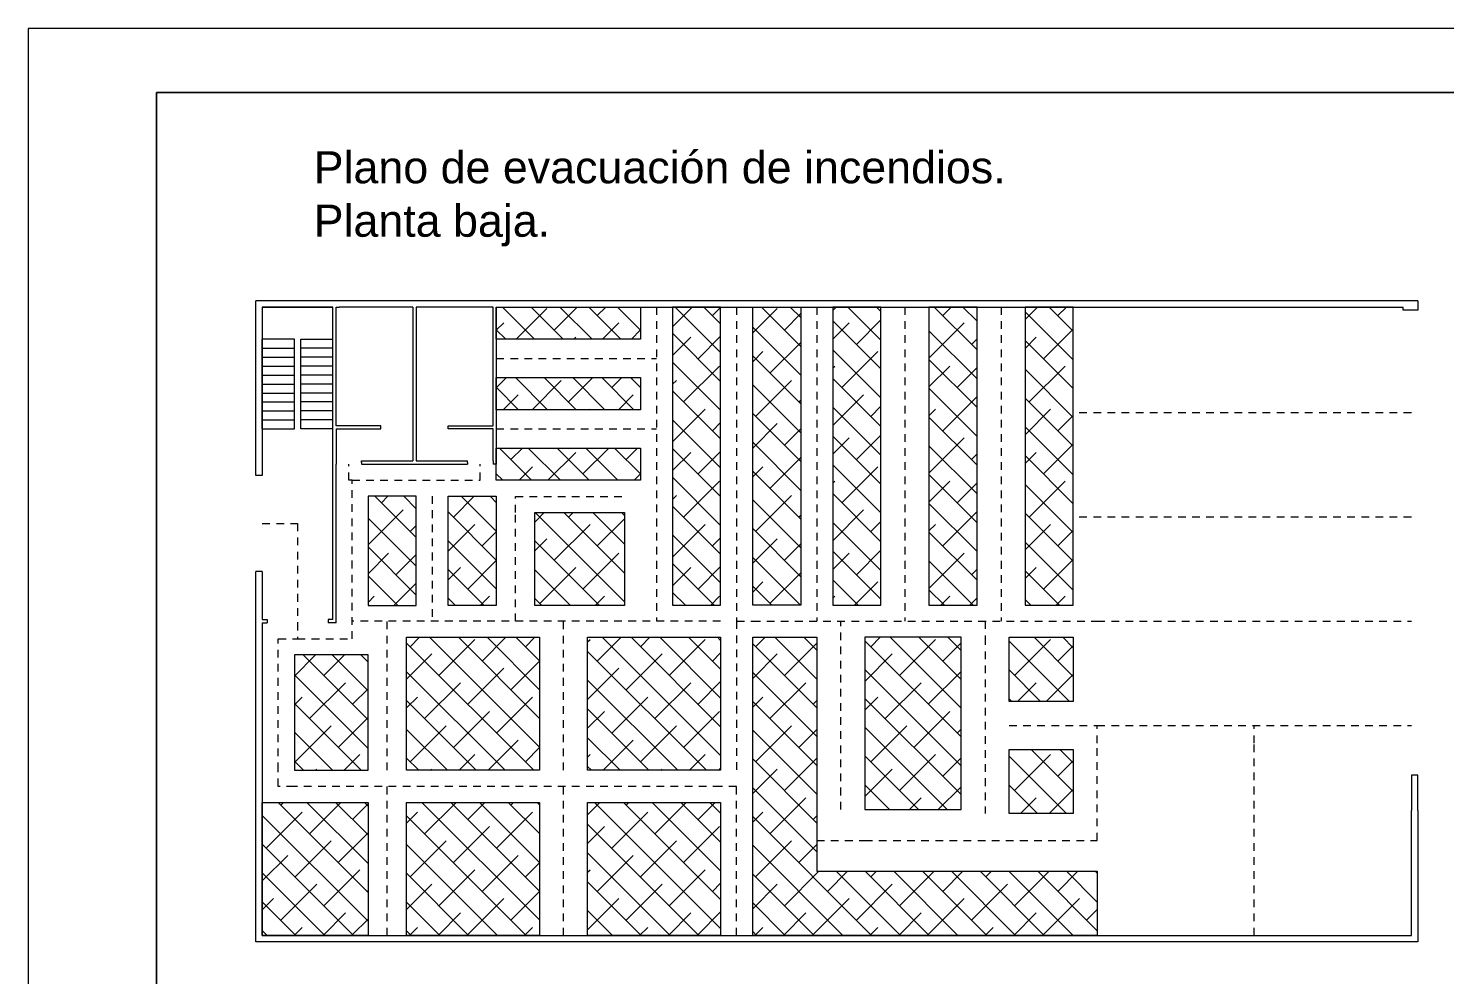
# Model space of a CAD drawing. Header units: inches. Extents: x 48 to 72981, y 3 to 49153.
# Drawn here: x 47.72 to 69.81, y 17.94 to 32.7 of the extents above; entities that cross this region are included whole.
import ezdxf

# ---------------------------------------------------------------- set-up
doc = ezdxf.new("R2010")
doc.units = ezdxf.units.IN
doc.linetypes.add('ACAD_ISO02W100', pattern=[15, 12, -3])
doc.layers.get('0').update_dxf_attribs({"lineweight": 9})
for name, color, linetype, lineweight in [('Plano1', 7, 'Continuous', 9), ('Plano3', 7, 'Continuous', 9), ('Plano3_rayas', 7, 'ACAD_ISO02W100', 9), ('VG', 7, 'Continuous', 9)]:
    doc.layers.add(name, color=color, linetype=linetype, lineweight=lineweight)
doc.styles.get("Standard").update_dxf_attribs({"font": 'arial.ttf'})
pattern_1 = [(315, (37.51015, 44.6076), (0.2245064, 0.2245064), []), (45, (37.51015, 44.6076), (0.2245064, 0.6735192), [0.79375, -0.47625])]

# ---------------------------------------------------------------- blocks, each defined once
blk = doc.blocks.new('PLANTILLA')
at = {"layer": 'VG'}
for p, q in [((72904.71, 49224.711), (72862.71, 49224.711)), ((72862.71, 49224.711), (72862.71, 49195.011)), ((72864.71, 49196.011), (72864.71, 49223.711)), ((72864.71, 49223.711), (72903.71, 49223.711))]:
    blk.add_line(p, q, dxfattribs=at)
blk.add_lwpolyline([(72903.71, 49199.561), (72903.71, 49223.711), (72864.71, 49223.711), (72864.71, 49196.011), (72885.71, 49196.011), (72885.71, 49199.611)], dxfattribs=at)

msp = doc.modelspace()

# ---------------------------------------------------------------- hatches: boundary and pattern name
at = {"layer": 'Plano3'}
h = msp.add_hatch(dxfattribs=at)
h.set_pattern_fill('ANSI38', color=256, scale=0.1, angle=-90)
h.set_pattern_definition(pattern_1)
h.paths.add_polyline_path([(57.2676, 26.7521), (57.2676, 27.2521), (55.0176, 27.2521), (55.0176, 26.7521)])
h.paths.add_polyline_path([(57.2676, 27.8521), (57.2676, 28.3521), (55.0176, 28.3521), (55.0176, 27.8521)])
h.paths.add_polyline_path([(57.2676, 25.6521), (57.2676, 26.1521), (55.0176, 26.1521), (55.0176, 25.6521)])
h.paths.add_polyline_path([(57.0176, 23.6968), (57.0176, 25.1468), (55.6176, 25.1468), (55.6176, 23.6968)])
h.paths.add_polyline_path([(55.0176, 25.4021), (54.2676, 25.4021), (54.2676, 23.6968), (55.0176, 23.6968)])
h.paths.add_polyline_path([(53.7676, 25.4021), (53.0176, 25.4021), (53.0176, 23.6968), (53.7676, 23.6968)])
h.paths.add_polyline_path([(57.7676, 23.7021), (58.5176, 23.7021), (58.5176, 28.3521), (57.7676, 28.3521)])
h.paths.add_polyline_path([(59.0176, 23.7021), (59.7676, 23.7021), (59.7676, 28.3521), (59.0176, 28.3521)])
h.paths.add_polyline_path([(58.5176, 21.1271), (58.5176, 23.2021), (56.4426, 23.2021), (56.4426, 21.1271)])
h.paths.add_polyline_path([(58.5176, 18.5521), (58.5176, 20.6271), (56.4426, 20.6271), (56.4426, 18.5521)])
h.paths.add_polyline_path([(55.6926, 21.1271), (55.6926, 23.2021), (53.6176, 23.2021), (53.6176, 21.1271)])
h.paths.add_polyline_path([(55.6926, 20.6271), (53.6176, 20.6271), (53.6176, 18.5521), (55.6926, 18.5521)])
h.paths.add_polyline_path([(51.8676, 21.1271), (53.0176, 21.1271), (53.0176, 22.9271), (51.8676, 22.9271)])
h.paths.add_polyline_path([(53.0176, 20.6271), (51.3676, 20.6271), (51.3676, 18.5521), (53.0176, 18.5521)])
h = msp.add_hatch(dxfattribs=at)
h.set_pattern_fill('ANSI38', color=256, scale=0.1, angle=-90)
h.set_pattern_definition(pattern_1)
h.paths.add_polyline_path([(61.0176, 28.3521), (60.2676, 28.3521), (60.2676, 23.7021), (61.0176, 23.7021)])
h.paths.add_polyline_path([(62.5176, 28.3521), (61.7676, 28.3521), (61.7676, 23.7021), (62.5176, 23.7021)])
h.paths.add_polyline_path([(63.2676, 23.7021), (64.0176, 23.7021), (64.0176, 28.3521), (63.2676, 28.3521)])
h.paths.add_polyline_path([(64.0176, 22.2021), (64.0176, 23.2021), (63.0176, 23.2021), (63.0176, 22.2021)], flags=17)
h.paths.add_polyline_path([(63.0176, 20.4521), (64.0176, 20.4521), (64.0176, 21.4521), (63.0176, 21.4521)], flags=17)
h.paths.add_polyline_path([(62.2676, 23.2021), (60.7676, 23.2021), (60.7676, 20.5166), (62.2676, 20.5166)], flags=17)
h.paths.add_polyline_path([(60.0176, 23.2021), (59.0176, 23.2021), (59.0176, 18.5521), (64.3926, 18.5521), (64.3926, 19.5521), (60.0176, 19.5521)])

# ---------------------------------------------------------------- linework, layer by layer
at = {"layer": 'Plano1'}
for p, q in [((51.2676, 18.4521), (51.2676, 18.5521)), ((69.3926, 18.4521), (51.2676, 18.4521)), ((51.3676, 18.5521), (69.2926, 18.5521)), ((69.3926, 18.5521), (69.3926, 18.4521))]:
    msp.add_line(p, q, dxfattribs=at)
at = {"layer": 'Plano3'}
for p, q in [((51.2676, 25.7271), (51.2676, 28.4521)), ((69.3926, 28.4521), (51.2676, 28.4521)), ((52.4676, 28.3521), (51.3676, 28.3521)), ((51.3676, 28.3521), (51.3676, 25.7271)), ((51.3676, 28.3521), (51.3676, 27.8521)), ((51.3676, 28.3521), (52.4676, 28.3521)), ((52.4676, 23.4771), (52.4676, 28.3521)), ((52.4676, 26.4521), (52.4676, 28.3521)), ((52.5176, 26.6021), (52.5176, 28.3521)), ((52.5176, 28.3521), (52.5676, 28.3521)), ((53.7176, 28.3521), (52.5676, 28.3521)), ((53.7176, 28.3521), (53.7176, 25.9521)), ((53.7676, 28.3521), (53.7676, 25.9521)), ((53.8176, 28.3521), (53.7676, 28.3521)), ((54.9676, 28.3521), (53.8176, 28.3521)), ((54.9676, 26.5021), (54.9676, 28.3521)), ((55.0176, 28.3521), (55.0176, 25.9021)), ((55.0176, 28.3521), (69.1676, 28.3521)), ((69.1676, 28.3021), (69.1676, 28.3521)), ((69.2926, 28.3021), (69.1676, 28.3021)), ((69.3926, 28.3021), (69.2926, 28.3021)), ((69.3926, 28.4521), (69.3926, 28.3521)), ((69.3926, 28.3521), (69.3926, 28.3021)), ((51.3676, 27.7121), (51.3676, 27.8521)), ((51.8676, 27.8521), (51.3676, 27.8521)), ((51.8676, 26.4521), (51.8676, 27.8521)), ((51.9676, 26.4521), (51.9676, 27.8521)), ((51.9676, 27.8521), (52.4676, 27.8521)), ((51.3676, 27.5721), (51.3676, 27.7121)), ((51.3676, 27.7121), (51.8676, 27.7121)), ((52.4676, 27.7121), (51.9676, 27.7121)), ((51.3676, 27.4321), (51.3676, 27.5721)), ((51.3676, 27.5721), (51.8676, 27.5721)), ((51.3676, 27.2921), (51.3676, 27.4321)), ((51.3676, 27.4321), (51.8676, 27.4321)), ((52.4676, 27.5721), (51.9676, 27.5721)), ((52.4676, 27.4321), (51.9676, 27.4321)), ((51.3676, 27.1521), (51.3676, 27.2921)), ((51.3676, 27.2921), (51.8676, 27.2921)), ((52.4676, 27.2921), (51.9676, 27.2921)), ((51.3676, 27.0121), (51.3676, 27.1521)), ((51.3676, 27.1521), (51.8676, 27.1521)), ((51.3676, 26.8721), (51.3676, 27.0121)), ((51.3676, 27.0121), (51.8676, 27.0121)), ((52.4676, 27.1521), (51.9676, 27.1521)), ((52.4676, 27.0121), (51.9676, 27.0121)), ((51.3676, 26.7321), (51.3676, 26.8721)), ((51.3676, 26.8721), (51.8676, 26.8721)), ((52.4676, 26.8721), (51.9676, 26.8721)), ((51.3676, 26.5921), (51.3676, 26.7321)), ((51.3676, 26.7321), (51.8676, 26.7321)), ((51.3676, 26.4521), (51.3676, 26.5921)), ((51.3676, 26.5921), (51.8676, 26.5921)), ((52.4676, 26.7321), (51.9676, 26.7321)), ((52.4676, 26.5921), (51.9676, 26.5921)), ((52.5176, 26.5021), (52.5176, 26.6021)), ((53.2176, 26.5021), (52.5176, 26.5021)), ((52.5176, 26.4521), (53.2176, 26.4521)), ((52.5176, 26.4521), (52.5176, 25.9521)), ((53.2176, 26.4521), (53.2176, 26.5021)), ((54.2676, 26.4521), (54.2676, 26.5021)), ((54.2676, 26.5021), (54.9676, 26.5021)), ((54.9676, 26.4521), (54.2676, 26.4521)), ((54.9676, 25.9521), (54.9676, 26.4521)), ((52.5176, 25.9521), (52.5176, 25.9021)), ((52.5176, 23.4271), (52.5176, 25.9021)), ((52.9176, 25.9521), (53.7176, 25.9521)), ((52.9176, 25.9271), (52.9176, 25.9521)), ((52.9176, 25.9271), (52.9176, 25.9021)), ((52.9176, 25.9021), (54.5676, 25.9021)), ((53.7676, 25.9521), (54.5676, 25.9521)), ((54.5676, 25.9271), (54.5676, 25.9521)), ((54.5676, 25.9271), (54.5676, 25.9021)), ((54.9676, 25.9521), (54.9676, 25.9021)), ((55.0176, 25.9021), (54.9676, 25.9021)), ((51.3676, 25.7271), (51.2676, 25.7271)), ((51.2676, 18.5521), (51.2676, 24.2271)), ((51.3676, 24.2271), (51.2676, 24.2271)), ((51.3676, 24.2271), (51.3676, 23.4771)), ((51.3676, 23.4771), (51.4426, 23.4771)), ((51.3676, 23.4271), (51.4426, 23.4271)), ((51.3676, 23.4271), (51.3676, 23.4021)), ((51.4426, 23.4771), (51.4426, 23.4271)), ((52.3926, 23.4771), (52.3926, 23.4271)), ((52.4676, 23.4771), (52.3926, 23.4771)), ((52.5176, 23.4271), (52.3926, 23.4271)), ((51.3676, 23.4021), (51.3676, 18.5521)), ((59.0176, 23.2021), (60.0176, 23.2021)), ((59.0176, 18.5521), (59.0176, 23.2021)), ((59.0176, 23.2021), (60.0176, 23.2021)), ((60.0176, 23.2021), (60.0176, 19.5521)), ((69.3926, 21.0521), (69.2926, 21.0521)), ((69.2926, 21.0521), (69.2926, 20.5021)), ((69.3926, 20.5021), (69.3926, 21.0521)), ((69.2926, 18.5521), (69.2926, 20.5021)), ((69.3926, 20.5021), (69.3926, 18.5521)), ((60.0176, 19.5521), (64.3926, 19.5521)), ((64.3926, 19.5521), (64.3926, 18.5521)), ((64.3926, 18.5521), (59.0176, 18.5521))]:
    msp.add_line(p, q, dxfattribs=at)
for points in [[(57.2676, 28.3521), (57.2676, 27.8521), (55.0176, 27.8521), (55.0176, 28.3521)], [(57.7676, 28.3521), (57.7676, 23.7021), (58.5176, 23.7021), (58.5176, 28.3521)], [(59.7676, 28.3521), (59.7676, 23.7021), (59.0176, 23.7021), (59.0176, 28.3521)], [(60.2676, 28.3521), (60.2676, 23.7021), (61.0176, 23.7021), (61.0176, 28.3521)], [(61.7676, 28.3521), (61.7676, 23.7021), (62.5176, 23.7021), (62.5176, 28.3521)], [(63.2676, 28.3521), (63.2676, 23.7021), (64.0176, 23.7021), (64.0176, 28.3521)], [(57.2676, 27.2521), (57.2676, 26.7521), (55.0176, 26.7521), (55.0176, 27.2521)], [(57.2676, 26.1521), (57.2676, 25.6521), (55.0176, 25.6521), (55.0176, 26.1521)], [(53.0176, 25.4021), (53.0176, 23.6968), (53.7676, 23.6968), (53.7676, 25.4021)], [(55.0176, 25.4021), (55.0176, 23.6968), (54.2676, 23.6968), (54.2676, 25.4021)], [(57.0176, 25.1468), (57.0176, 23.6968), (55.6176, 23.6968), (55.6176, 25.1468)], [(55.6926, 23.2021), (55.6926, 21.1271), (53.6176, 21.1271), (53.6176, 23.2021)], [(58.5176, 23.2021), (58.5176, 21.1271), (56.4426, 21.1271), (56.4426, 23.2021)], [(60.7676, 23.2021), (60.7676, 20.5166), (62.2676, 20.5166), (62.2676, 23.2021)], [(64.0176, 23.2021), (64.0176, 22.2021), (63.0176, 22.2021), (63.0176, 23.2021)], [(51.8676, 22.9271), (51.8676, 21.1271), (53.0176, 21.1271), (53.0176, 22.9271)], [(64.0176, 21.4521), (64.0176, 20.4521), (63.0176, 20.4521), (63.0176, 21.4521)], [(51.3676, 18.5521), (51.3676, 20.6271), (53.0176, 20.6271), (53.0176, 18.5521)], [(55.6926, 20.6271), (55.6926, 18.5521), (53.6176, 18.5521), (53.6176, 20.6271)], [(58.5176, 20.6271), (58.5176, 18.5521), (56.4426, 18.5521), (56.4426, 20.6271)]]:
    msp.add_lwpolyline(points, close=True, dxfattribs=at)
for points in [[(51.3676, 26.4521), (51.8676, 26.4521)], [(52.4676, 26.4521), (51.9676, 26.4521)]]:
    msp.add_lwpolyline(points, dxfattribs=at)
at = {"layer": 'Plano3_rayas', "ltscale": 0.01}
for p, q in [((57.5176, 28.3521), (57.5176, 23.4521)), ((60.0176, 28.3521), (60.0176, 23.4521)), ((61.3926, 28.3521), (61.3926, 23.4521)), ((62.8926, 28.3521), (62.8926, 23.4521)), ((55.0176, 27.5521), (57.5176, 27.5521)), ((69.2926, 26.7021), (64.0176, 26.7021)), ((55.0176, 26.4521), (57.5176, 26.4521)), ((54.0176, 25.4021), (54.0176, 23.4521)), ((69.2926, 25.0771), (64.0176, 25.0771)), ((58.5176, 23.4521), (52.7676, 23.4521)), ((53.3176, 21.1271), (53.3176, 23.4521)), ((56.0676, 21.1271), (56.0676, 23.4521)), ((60.3926, 20.5166), (60.3926, 23.4521)), ((63.0176, 21.8271), (64.3926, 21.8271)), ((53.3176, 18.5521), (53.3176, 20.8771)), ((56.0676, 18.5521), (56.0676, 20.8771))]:
    msp.add_line(p, q, dxfattribs=at)
for points in [[(58.7676, 28.3521), (58.7676, 23.4521), (58.7676, 21.1271)], [(51.3676, 24.9771), (51.9176, 24.9771), (51.9176, 23.4271), (51.9176, 23.1771), (52.7676, 23.1771), (52.7676, 25.6521), (52.7176, 25.6521), (52.7176, 25.9021)], [(52.7676, 25.6521), (54.7676, 25.6521), (54.7676, 25.9021)], [(55.3176, 23.4521), (55.3176, 25.1468), (55.3176, 25.3994), (57.0176, 25.3994)], [(58.7676, 23.4521), (59.0176, 23.4521), (64.3926, 23.4521), (69.2926, 23.4521)], [(62.6426, 23.4521), (62.6426, 23.2021), (62.6426, 20.4521)], [(58.7676, 18.5521), (58.7676, 20.8771), (58.5176, 20.8771), (51.8676, 20.8771), (51.6176, 20.8771), (51.6176, 21.1271), (51.6176, 23.1771), (51.9176, 23.1771)], [(60.0176, 20.0343), (60.7676, 20.0343), (64.3926, 20.0343), (64.3926, 21.5521), (64.3926, 21.8271), (69.2926, 21.8271)], [(66.8426, 18.5521), (66.8426, 21.5521), (66.8426, 21.8271)]]:
    msp.add_lwpolyline(points, dxfattribs=at)

# ---------------------------------------------------------------- block references
msp.add_blockref('PLANTILLA', (-72814.9927, -49192.0111))

# ---------------------------------------------------------------- texts
at = {"layer": 'Plano1', "insert": (52.1692, 30.7831), "char_height": 0.5, "attachment_point": 1}
msp.add_mtext_dynamic_manual_height_columns('Plano de evacuación de incendios.\\PPlanta baja.', width=12.4245, gutter_width=1, heights=[10.6559], dxfattribs=at)

doc.saveas('drawing.dxf')
